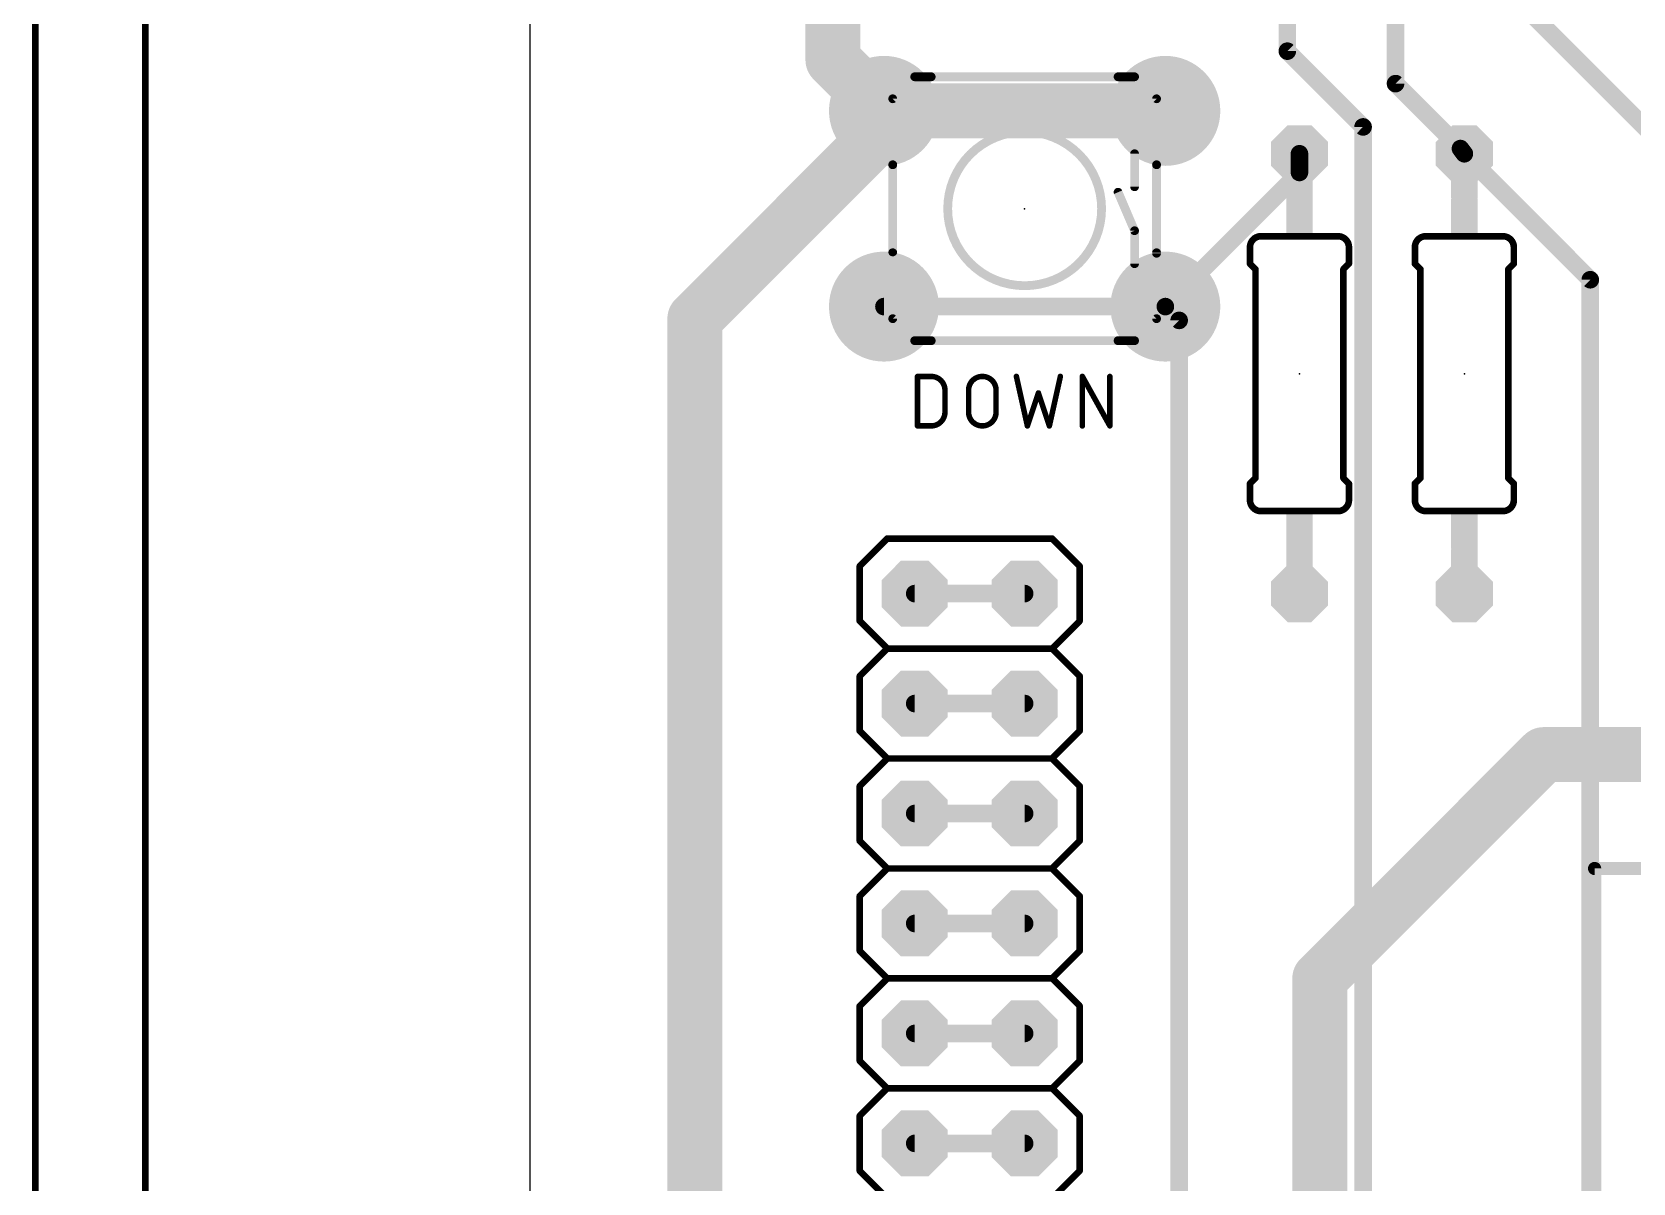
# Model space of a CAD drawing. Extents: x -12 to 133, y -27 to 98.
# Drawn here: x -11.51 to 25.49, y 32.11 to 58.69 of the extents above; entities that cross this region are included whole.
import ezdxf

# ---------------------------------------------------------------- set-up
doc = ezdxf.new("R2010")
doc.units = 0
for name, color, linetype in [('1', 12, 'CONTINUOUS'), ('16', 132, 'CONTINUOUS'), ('17', 110, 'CONTINUOUS'), ('20', 31, 'CONTINUOUS'), ('21', 253, 'CONTINUOUS'), ('22', 253, 'CONTINUOUS'), ('23', 53, 'CONTINUOUS'), ('24', 53, 'CONTINUOUS'), ('25', 253, 'CONTINUOUS'), ('51', 253, 'CONTINUOUS'), ('52', 253, 'CONTINUOUS')]:
    doc.layers.add(name, color=color, linetype=linetype)

# ---------------------------------------------------------------- blocks, each defined once
blk = doc.blocks.new('ROUNDP')
at = {"const_width": 0.5}
blk.add_lwpolyline([(0, -0.25, 1), (0, 0.25, 1), (0, -0.25)], format="xyb", dxfattribs=at)
blk = doc.blocks.new('RECT')
blk.add_solid([(-0.5, -0.5), (0.5, -0.5), (-0.5, 0.5), (0.5, 0.5)])
blk = doc.blocks.new('OCTAGONP')
at = {"const_width": 0.5}
blk.add_lwpolyline([(-0.25, -0.1036), (-0.25, 0.1036), (-0.1036, 0.25), (0.1036, 0.25), (0.25, 0.1036), (0.25, -0.1036), (0.1036, -0.25), (-0.1036, -0.25), (-0.25, -0.1036), (-0.25, 0.1036)], dxfattribs=at)

msp = doc.modelspace()

# ---------------------------------------------------------------- linework, layer by layer
at = {"layer": '1'}
for points, const_width in [([(-11.43, 83.82), (-11.43, -6.35)], 0.1524), ([(17.5, 58.25), (17.5, 81)], 0.4064), ([(21.75, 60.5), (41.5, 40.75)], 0.4064), ([(20, 59.75), (20, 57.5)], 0.4064), ([(19.25, 56.5), (17.5, 58.25)], 0.4064), ([(14.6812, 56.8706), (8.1788, 56.8706)], 1.27), ([(8.1788, 56.8706), (8.1788, 56.4388)], 1.27), ([(20, 57.5), (21.5, 56)], 0.4064), ([(8.1788, 56.4388), (3.81, 52.07)], 1.27), ([(19.25, 27.75), (19.25, 56.5)], 0.4064), ([(17.78, 55.4482), (17.78, 55.88)], 0.4064), ([(21.5, 56), (21.59, 55.88)], 0.4064), ([(21.59, 55.88), (24.5, 52.97)], 0.4064), ([(14.6812, 52.3494), (17.78, 55.4482)], 0.4064), ([(24.5, 52.97), (24.5, 16.75)], 0.4064), ([(3.81, 52.07), (3.81, 6.35)], 1.27), ([(14.6812, 52.3494), (8.1788, 52.3494)], 0.4064), ([(14.6812, 52.3494), (15, 52.0306)], 0.4064), ([(15, 52.0306), (15, 24.5)], 0.4064)]:
    msp.add_lwpolyline(points, dxfattribs=dict(at, const_width=const_width))
for points, const_width in [([(17.5718, 58.3218, 1), (17.4282, 58.1782)], 0.2032), ([(17.3984, 58.25, 1), (17.6016, 58.25)], 0.2032), ([(8.1788, 57.1881, 1), (8.1788, 56.5531)], 0.635), ([(8.4963, 56.8706, 1), (7.8613, 56.8706)], 0.635), ([(14.6812, 56.5531, 1), (14.6812, 57.1881)], 0.635), ([(19.8984, 57.5, 1), (20.1016, 57.5)], 0.2032), ([(20.0718, 57.5718, 1), (19.9282, 57.4282)], 0.2032), ([(8.4033, 56.2143, 1), (7.9543, 56.6633)], 0.635), ([(7.8613, 56.4388, 1), (8.4963, 56.4388)], 0.635), ([(19.3516, 56.5, 1), (19.1484, 56.5)], 0.2032), ([(19.1782, 56.4282, 1), (19.3218, 56.5718)], 0.2032), ([(17.8816, 55.88, 1), (17.6784, 55.88)], 0.2032), ([(21.5813, 56.061, 1), (21.4187, 55.939)], 0.2032), ([(21.4282, 55.9282, 1), (21.5718, 56.0718)], 0.2032), ([(21.6618, 55.9518, 1), (21.5182, 55.8082)], 0.2032), ([(21.5087, 55.819, 1), (21.6713, 55.941)], 0.2032), ([(17.6784, 55.4482, 1), (17.8816, 55.4482)], 0.2032), ([(17.8518, 55.3764, 1), (17.7082, 55.52)], 0.2032), ([(24.6016, 52.97, 1), (24.3984, 52.97)], 0.2032), ([(24.4282, 52.8982, 1), (24.5718, 53.0418)], 0.2032), ([(4.1275, 52.07, 1), (3.4925, 52.07)], 0.635), ([(3.5855, 52.2945, 1), (4.0345, 51.8455)], 0.635), ([(8.1788, 52.451, 1), (8.1788, 52.2478)], 0.2032), ([(14.753, 52.4212, 1), (14.6094, 52.2776)], 0.2032), ([(14.6812, 52.2478, 1), (14.6812, 52.451)], 0.2032), ([(14.6094, 52.4212, 1), (14.753, 52.2776)], 0.2032), ([(15.1016, 52.0306, 1), (14.8984, 52.0306)], 0.2032), ([(14.9282, 51.9588, 1), (15.0718, 52.1024)], 0.2032)]:
    msp.add_lwpolyline(points, format="xyb", dxfattribs=dict(at, const_width=const_width))
at = {"layer": '16'}
for points, const_width in [([(-8.89, -8.89), (-8.89, 95.25)], 0.1524), ([(7, 65), (7, 58.0494)], 1.27), ([(7, 58.0494), (8.1788, 56.8706)], 1.27), ([(8.89, 45.72), (11.43, 45.72)], 0.4064), ([(8.89, 43.18), (11.43, 43.18)], 0.4064), ([(18.25, 36.83), (23.42, 42)], 1.27), ([(23.42, 42), (56.25, 42)], 1.27), ([(8.89, 40.64), (11.43, 40.64)], 0.4064), ([(8.89, 38.1), (11.43, 38.1)], 0.4064), ([(18.25, 23.5), (18.25, 36.83)], 1.27), ([(8.89, 35.56), (11.43, 35.56)], 0.4064), ([(8.89, 33.02), (11.43, 33.02)], 0.4064)]:
    msp.add_lwpolyline(points, dxfattribs=dict(at, const_width=const_width))
for points, const_width in [([(7.2245, 58.2739, 1), (6.7755, 57.8249)], 0.635), ([(6.6825, 58.0494, 1), (7.3175, 58.0494)], 0.635), ([(7.9543, 56.6461, 1), (8.4033, 57.0951)], 0.635), ([(8.89, 45.8216, 1), (8.89, 45.6184)], 0.2032), ([(11.43, 45.6184, 1), (11.43, 45.8216)], 0.2032), ([(8.89, 43.2816, 1), (8.89, 43.0784)], 0.2032), ([(11.43, 43.0784, 1), (11.43, 43.2816)], 0.2032), ([(23.42, 42.3175, 1), (23.42, 41.6825)], 0.635), ([(23.6445, 41.7755, 1), (23.1955, 42.2245)], 0.635), ([(8.89, 40.7416, 1), (8.89, 40.5384)], 0.2032), ([(11.43, 40.5384, 1), (11.43, 40.7416)], 0.2032), ([(8.89, 38.2016, 1), (8.89, 37.9984)], 0.2032), ([(11.43, 37.9984, 1), (11.43, 38.2016)], 0.2032), ([(18.5675, 36.83, 1), (17.9325, 36.83)], 0.635), ([(18.0255, 37.0545, 1), (18.4745, 36.6055)], 0.635), ([(8.89, 35.6616, 1), (8.89, 35.4584)], 0.2032), ([(11.43, 35.4584, 1), (11.43, 35.6616)], 0.2032), ([(8.89, 33.1216, 1), (8.89, 32.9184)], 0.2032), ([(11.43, 32.9184, 1), (11.43, 33.1216)], 0.2032)]:
    msp.add_lwpolyline(points, format="xyb", dxfattribs=dict(at, const_width=const_width))
at = {"layer": '20'}
msp.add_line((0, 83.65), (0, 6.35), dxfattribs=at)
at = {"layer": '21'}
for points, const_width in [([(13.589, 57.658), (9.271, 57.658)], 0.2032), ([(8.382, 53.612), (8.382, 55.626)], 0.2032), ([(14.478, 53.582), (14.478, 55.626)], 0.2032), ([(16.891, 53.975), (18.669, 53.975)], 0.1524), ([(20.701, 53.975), (22.479, 53.975)], 0.1524), ([(16.637, 53.721), (16.637, 53.34)], 0.1524), ([(18.923, 53.721), (18.923, 53.34)], 0.1524), ([(20.447, 53.721), (20.447, 53.34)], 0.1524), ([(22.733, 53.721), (22.733, 53.34)], 0.1524), ([(16.764, 53.213), (16.637, 53.34)], 0.1524), ([(16.764, 48.387), (16.764, 53.213)], 0.1524), ([(18.796, 53.213), (18.923, 53.34)], 0.1524), ([(18.796, 48.387), (18.796, 53.213)], 0.1524), ([(20.574, 53.213), (20.447, 53.34)], 0.1524), ([(20.574, 48.387), (20.574, 53.213)], 0.1524), ([(22.606, 53.213), (22.733, 53.34)], 0.1524), ([(22.606, 48.387), (22.606, 53.213)], 0.1524), ([(9.271, 51.562), (13.589, 51.562)], 0.2032), ([(16.764, 48.387), (16.637, 48.26)], 0.1524), ([(18.796, 48.387), (18.923, 48.26)], 0.1524), ([(20.574, 48.387), (20.447, 48.26)], 0.1524), ([(22.606, 48.387), (22.733, 48.26)], 0.1524), ([(16.637, 47.879), (16.637, 48.26)], 0.1524), ([(18.923, 47.879), (18.923, 48.26)], 0.1524), ([(20.447, 47.879), (20.447, 48.26)], 0.1524), ([(22.733, 47.879), (22.733, 48.26)], 0.1524), ([(16.891, 47.625), (18.669, 47.625)], 0.1524), ([(20.701, 47.625), (22.479, 47.625)], 0.1524)]:
    msp.add_lwpolyline(points, dxfattribs=dict(at, const_width=const_width))
for points, const_width in [([(9.271, 57.7088, 1), (9.271, 57.6072)], 0.1016), ([(13.589, 57.6072, 1), (13.589, 57.7088)], 0.1016), ([(11.43, 52.832, 1), (11.43, 56.388, 1), (11.43, 52.832)], 0.2032), ([(8.4328, 55.626, 1), (8.3312, 55.626)], 0.1016), ([(14.5288, 55.626, 1), (14.4272, 55.626)], 0.1016), ([(16.891, 53.975, 0.4142), (16.637, 53.721)], 0.1524), ([(16.891, 54.0131, 1), (16.891, 53.9369)], 0.0762), ([(16.891, 53.9369, 1), (16.891, 54.0131)], 0.0762), ([(18.923, 53.721, 0.4142), (18.669, 53.975)], 0.1524), ([(18.669, 54.0131, 1), (18.669, 53.9369)], 0.0762), ([(18.669, 53.9369, 1), (18.669, 54.0131)], 0.0762), ([(20.701, 53.975, 0.4142), (20.447, 53.721)], 0.1524), ([(20.701, 54.0131, 1), (20.701, 53.9369)], 0.0762), ([(20.701, 53.9369, 1), (20.701, 54.0131)], 0.0762), ([(22.733, 53.721, 0.4142), (22.479, 53.975)], 0.1524), ([(22.479, 54.0131, 1), (22.479, 53.9369)], 0.0762), ([(22.479, 53.9369, 1), (22.479, 54.0131)], 0.0762), ([(8.3312, 53.612, 1), (8.4328, 53.612)], 0.1016), ([(16.6751, 53.721, 1), (16.5989, 53.721)], 0.0762), ([(16.5989, 53.721, 1), (16.6751, 53.721)], 0.0762), ([(18.9611, 53.721, 1), (18.8849, 53.721)], 0.0762), ([(18.8849, 53.721, 1), (18.9611, 53.721)], 0.0762), ([(20.4851, 53.721, 1), (20.4089, 53.721)], 0.0762), ([(20.4089, 53.721, 1), (20.4851, 53.721)], 0.0762), ([(22.7711, 53.721, 1), (22.6949, 53.721)], 0.0762), ([(22.6949, 53.721, 1), (22.7711, 53.721)], 0.0762), ([(14.4272, 53.582, 1), (14.5288, 53.582)], 0.1016), ([(16.5989, 53.34, 1), (16.6751, 53.34)], 0.0762), ([(16.6639, 53.3669, 1), (16.6101, 53.3131)], 0.0762), ([(16.8021, 53.213, 1), (16.7259, 53.213)], 0.0762), ([(16.7371, 53.1861, 1), (16.7909, 53.2399)], 0.0762), ([(18.8341, 53.213, 1), (18.7579, 53.213)], 0.0762), ([(18.7691, 53.2399, 1), (18.8229, 53.1861)], 0.0762), ([(18.8849, 53.34, 1), (18.9611, 53.34)], 0.0762), ([(18.9499, 53.3131, 1), (18.8961, 53.3669)], 0.0762), ([(20.4089, 53.34, 1), (20.4851, 53.34)], 0.0762), ([(20.4739, 53.3669, 1), (20.4201, 53.3131)], 0.0762), ([(20.6121, 53.213, 1), (20.5359, 53.213)], 0.0762), ([(20.5471, 53.1861, 1), (20.6009, 53.2399)], 0.0762), ([(22.6441, 53.213, 1), (22.5679, 53.213)], 0.0762), ([(22.5791, 53.2399, 1), (22.6329, 53.1861)], 0.0762), ([(22.6949, 53.34, 1), (22.7711, 53.34)], 0.0762), ([(22.7599, 53.3131, 1), (22.7061, 53.3669)], 0.0762), ([(9.271, 51.6128, 1), (9.271, 51.5112)], 0.1016), ([(13.589, 51.5112, 1), (13.589, 51.6128)], 0.1016), ([(16.7909, 48.3601, 1), (16.7371, 48.4139)], 0.0762), ([(18.8229, 48.4139, 1), (18.7691, 48.3601)], 0.0762), ([(20.6009, 48.3601, 1), (20.5471, 48.4139)], 0.0762), ([(22.6329, 48.4139, 1), (22.5791, 48.3601)], 0.0762), ([(16.6751, 48.26, 1), (16.5989, 48.26)], 0.0762), ([(16.6101, 48.2869, 1), (16.6639, 48.2331)], 0.0762), ([(16.7259, 48.387, 1), (16.8021, 48.387)], 0.0762), ([(18.7579, 48.387, 1), (18.8341, 48.387)], 0.0762), ([(18.9611, 48.26, 1), (18.8849, 48.26)], 0.0762), ([(18.8961, 48.2331, 1), (18.9499, 48.2869)], 0.0762), ([(20.4851, 48.26, 1), (20.4089, 48.26)], 0.0762), ([(20.4201, 48.2869, 1), (20.4739, 48.2331)], 0.0762), ([(20.5359, 48.387, 1), (20.6121, 48.387)], 0.0762), ([(22.5679, 48.387, 1), (22.6441, 48.387)], 0.0762), ([(22.7711, 48.26, 1), (22.6949, 48.26)], 0.0762), ([(22.7061, 48.2331, 1), (22.7599, 48.2869)], 0.0762), ([(16.637, 47.879, 0.4142), (16.891, 47.625)], 0.1524), ([(16.6751, 47.879, 1), (16.5989, 47.879)], 0.0762), ([(16.5989, 47.879, 1), (16.6751, 47.879)], 0.0762), ([(18.669, 47.625, 0.4142), (18.923, 47.879)], 0.1524), ([(18.9611, 47.879, 1), (18.8849, 47.879)], 0.0762), ([(18.8849, 47.879, 1), (18.9611, 47.879)], 0.0762), ([(20.447, 47.879, 0.4142), (20.701, 47.625)], 0.1524), ([(20.4851, 47.879, 1), (20.4089, 47.879)], 0.0762), ([(20.4089, 47.879, 1), (20.4851, 47.879)], 0.0762), ([(22.479, 47.625, 0.4142), (22.733, 47.879)], 0.1524), ([(22.7711, 47.879, 1), (22.6949, 47.879)], 0.0762), ([(22.6949, 47.879, 1), (22.7711, 47.879)], 0.0762), ([(16.891, 47.6631, 1), (16.891, 47.5869)], 0.0762), ([(16.891, 47.5869, 1), (16.891, 47.6631)], 0.0762), ([(18.669, 47.6631, 1), (18.669, 47.5869)], 0.0762), ([(18.669, 47.5869, 1), (18.669, 47.6631)], 0.0762), ([(20.701, 47.6631, 1), (20.701, 47.5869)], 0.0762), ([(20.701, 47.5869, 1), (20.701, 47.6631)], 0.0762), ([(22.479, 47.6631, 1), (22.479, 47.5869)], 0.0762), ([(22.479, 47.5869, 1), (22.479, 47.6631)], 0.0762)]:
    msp.add_lwpolyline(points, format="xyb", dxfattribs=dict(at, const_width=const_width))
at = {"layer": '22', "const_width": 0.1524}
for points in [[(8.255, 46.99), (7.62, 46.355)], [(12.065, 46.99), (8.255, 46.99)], [(12.7, 46.355), (12.065, 46.99)], [(7.62, 45.085), (7.62, 46.355)], [(12.7, 45.085), (12.7, 46.355)], [(8.255, 44.45), (7.62, 45.085)], [(12.065, 44.45), (12.7, 45.085)], [(8.255, 44.45), (7.62, 43.815)], [(12.065, 44.45), (8.255, 44.45)], [(12.7, 43.815), (12.065, 44.45)], [(7.62, 42.545), (7.62, 43.815)], [(12.7, 42.545), (12.7, 43.815)], [(8.255, 41.91), (7.62, 42.545)], [(12.065, 41.91), (12.7, 42.545)], [(8.255, 41.91), (7.62, 41.275)], [(12.065, 41.91), (8.255, 41.91)], [(12.7, 41.275), (12.065, 41.91)], [(7.62, 40.005), (7.62, 41.275)], [(12.7, 40.005), (12.7, 41.275)], [(8.255, 39.37), (7.62, 40.005)], [(12.065, 39.37), (12.7, 40.005)], [(8.255, 39.37), (7.62, 38.735)], [(12.065, 39.37), (8.255, 39.37)], [(12.7, 38.735), (12.065, 39.37)], [(7.62, 37.465), (7.62, 38.735)], [(12.7, 37.465), (12.7, 38.735)], [(8.255, 36.83), (7.62, 37.465)], [(12.065, 36.83), (12.7, 37.465)], [(7.62, 36.195), (8.255, 36.83)], [(12.065, 36.83), (8.255, 36.83)], [(12.7, 36.195), (12.065, 36.83)], [(7.62, 34.925), (7.62, 36.195)], [(12.7, 34.925), (12.7, 36.195)], [(8.255, 34.29), (7.62, 34.925)], [(12.065, 34.29), (12.7, 34.925)], [(7.62, 33.655), (8.255, 34.29)], [(12.065, 34.29), (8.255, 34.29)], [(12.7, 33.655), (12.065, 34.29)], [(7.62, 32.385), (7.62, 33.655)], [(12.7, 32.385), (12.7, 33.655)], [(8.255, 31.75), (7.62, 32.385)], [(12.065, 31.75), (12.7, 32.385)]]:
    msp.add_lwpolyline(points, dxfattribs=at)
at = {"layer": '22', "const_width": 0.0762}
for points in [[(8.255, 47.0281, 1), (8.255, 46.9519)], [(8.2819, 46.9631, 1), (8.2281, 47.0169)], [(12.0919, 47.0169, 1), (12.0381, 46.9631)], [(12.065, 46.9519, 1), (12.065, 47.0281)], [(7.6581, 46.355, 1), (7.5819, 46.355)], [(7.5931, 46.3819, 1), (7.6469, 46.3281)], [(12.7381, 46.355, 1), (12.6619, 46.355)], [(12.6731, 46.3281, 1), (12.7269, 46.3819)], [(7.6469, 45.1119, 1), (7.5931, 45.0581)], [(12.7269, 45.0581, 1), (12.6731, 45.1119)], [(7.5819, 45.085, 1), (7.6581, 45.085)], [(12.6619, 45.085, 1), (12.7381, 45.085)], [(8.255, 44.4881, 1), (8.255, 44.4119)], [(8.2819, 44.4231, 1), (8.2281, 44.4769)], [(8.2281, 44.4231, 1), (8.2819, 44.4769)], [(12.0919, 44.4769, 1), (12.0381, 44.4231)], [(12.0381, 44.4769, 1), (12.0919, 44.4231)], [(12.065, 44.4119, 1), (12.065, 44.4881)], [(7.6581, 43.815, 1), (7.5819, 43.815)], [(7.5931, 43.8419, 1), (7.6469, 43.7881)], [(12.7381, 43.815, 1), (12.6619, 43.815)], [(12.6731, 43.7881, 1), (12.7269, 43.8419)], [(7.5819, 42.545, 1), (7.6581, 42.545)], [(7.6469, 42.5719, 1), (7.5931, 42.5181)], [(12.6619, 42.545, 1), (12.7381, 42.545)], [(12.7269, 42.5181, 1), (12.6731, 42.5719)], [(8.255, 41.9481, 1), (8.255, 41.8719)], [(8.2819, 41.8831, 1), (8.2281, 41.9369)], [(8.2281, 41.8831, 1), (8.2819, 41.9369)], [(12.0919, 41.9369, 1), (12.0381, 41.8831)], [(12.0381, 41.9369, 1), (12.0919, 41.8831)], [(12.065, 41.8719, 1), (12.065, 41.9481)], [(7.6581, 41.275, 1), (7.5819, 41.275)], [(7.5931, 41.3019, 1), (7.6469, 41.2481)], [(12.7381, 41.275, 1), (12.6619, 41.275)], [(12.6731, 41.2481, 1), (12.7269, 41.3019)], [(7.5819, 40.005, 1), (7.6581, 40.005)], [(7.6469, 40.0319, 1), (7.5931, 39.9781)], [(12.6619, 40.005, 1), (12.7381, 40.005)], [(12.7269, 39.9781, 1), (12.6731, 40.0319)], [(8.255, 39.4081, 1), (8.255, 39.3319)], [(8.2819, 39.3431, 1), (8.2281, 39.3969)], [(8.2281, 39.3431, 1), (8.2819, 39.3969)], [(12.0919, 39.3969, 1), (12.0381, 39.3431)], [(12.0381, 39.3969, 1), (12.0919, 39.3431)], [(12.065, 39.3319, 1), (12.065, 39.4081)], [(7.6581, 38.735, 1), (7.5819, 38.735)], [(7.5931, 38.7619, 1), (7.6469, 38.7081)], [(12.7381, 38.735, 1), (12.6619, 38.735)], [(12.6731, 38.7081, 1), (12.7269, 38.7619)], [(7.5819, 37.465, 1), (7.6581, 37.465)], [(7.6469, 37.4919, 1), (7.5931, 37.4381)], [(12.6619, 37.465, 1), (12.7381, 37.465)], [(12.7269, 37.4381, 1), (12.6731, 37.4919)], [(8.255, 36.8681, 1), (8.255, 36.7919)], [(8.2819, 36.8031, 1), (8.2281, 36.8569)], [(8.2281, 36.8031, 1), (8.2819, 36.8569)], [(12.0919, 36.8569, 1), (12.0381, 36.8031)], [(12.0381, 36.8569, 1), (12.0919, 36.8031)], [(12.065, 36.7919, 1), (12.065, 36.8681)], [(7.6581, 36.195, 1), (7.5819, 36.195)], [(7.5931, 36.2219, 1), (7.6469, 36.1681)], [(12.7381, 36.195, 1), (12.6619, 36.195)], [(12.6731, 36.1681, 1), (12.7269, 36.2219)], [(7.5819, 34.925, 1), (7.6581, 34.925)], [(7.6469, 34.9519, 1), (7.5931, 34.8981)], [(12.6619, 34.925, 1), (12.7381, 34.925)], [(12.7269, 34.8981, 1), (12.6731, 34.9519)], [(8.255, 34.3281, 1), (8.255, 34.2519)], [(8.2819, 34.2631, 1), (8.2281, 34.3169)], [(8.2281, 34.2631, 1), (8.2819, 34.3169)], [(12.0919, 34.3169, 1), (12.0381, 34.2631)], [(12.0381, 34.3169, 1), (12.0919, 34.2631)], [(12.065, 34.2519, 1), (12.065, 34.3281)], [(7.6581, 33.655, 1), (7.5819, 33.655)], [(7.5931, 33.6819, 1), (7.6469, 33.6281)], [(12.7381, 33.655, 1), (12.6619, 33.655)], [(12.6731, 33.6281, 1), (12.7269, 33.6819)], [(7.5819, 32.385, 1), (7.6581, 32.385)], [(7.6469, 32.4119, 1), (7.5931, 32.3581)], [(12.6619, 32.385, 1), (12.7381, 32.385)], [(12.7269, 32.3581, 1), (12.6731, 32.4119)]]:
    msp.add_lwpolyline(points, format="xyb", dxfattribs=at)
at = {"layer": '23'}
for p in [(11.43, 54.61), (17.78, 50.8), (21.59, 50.8)]:
    msp.add_point(p, dxfattribs=at)
at = {"layer": '24'}
msp.add_point((10.16, 34.29), dxfattribs=at)
at = {"layer": '25'}
for points, const_width in [([(8.9535, 50.7683, 1), (8.9535, 50.7047)], 0.0635), ([(8.9853, 50.7365, 1), (8.9217, 50.7365)], 0.0635), ([(9.271, 50.7683, 1), (9.271, 50.7047)], 0.0635), ([(9.5885, 50.419, 0.4142), (9.271, 50.7365)], 0.127), ([(9.271, 50.7047, 1), (9.271, 50.7683)], 0.0635), ([(10.7696, 50.419, 1), (10.1346, 50.419)], 0.127), ([(11.2705, 50.7434, 1), (11.2085, 50.7296)], 0.0635), ([(12.2865, 50.7296, 1), (12.2245, 50.7434)], 0.0635), ([(12.7953, 50.7365, 1), (12.7317, 50.7365)], 0.0635), ([(12.7913, 50.7519, 1), (12.7357, 50.7211)], 0.0635), ([(13.4303, 50.7365, 1), (13.3667, 50.7365)], 0.0635), ([(9.6203, 50.419, 1), (9.5567, 50.419)], 0.0635), ([(9.5567, 50.419, 1), (9.6203, 50.419)], 0.0635), ([(10.1664, 50.419, 1), (10.1029, 50.419)], 0.0635), ([(10.1029, 50.419, 1), (10.1664, 50.419)], 0.0635), ([(10.8014, 50.419, 1), (10.7378, 50.419)], 0.0635), ([(10.7378, 50.419, 1), (10.8014, 50.419)], 0.0635), ([(11.7776, 50.3655, 1), (11.7174, 50.3455)], 0.0635), ([(11.7776, 50.3455, 1), (11.7174, 50.3655)], 0.0635), ([(9.271, 49.5935, 0.4142), (9.5885, 49.911)], 0.127), ([(9.6203, 49.911, 1), (9.5567, 49.911)], 0.0635), ([(9.5567, 49.911, 1), (9.6203, 49.911)], 0.0635), ([(10.1346, 49.911, 1), (10.7696, 49.911)], 0.127), ([(10.1664, 49.911, 1), (10.1029, 49.911)], 0.0635), ([(10.1029, 49.911, 1), (10.1664, 49.911)], 0.0635), ([(10.8014, 49.911, 1), (10.7378, 49.911)], 0.0635), ([(10.7378, 49.911, 1), (10.8014, 49.911)], 0.0635), ([(8.9217, 49.5935, 1), (8.9853, 49.5935)], 0.0635), ([(8.9535, 49.6253, 1), (8.9535, 49.5618)], 0.0635), ([(9.271, 49.6253, 1), (9.271, 49.5618)], 0.0635), ([(9.271, 49.5618, 1), (9.271, 49.6253)], 0.0635), ([(11.4634, 49.6035, 1), (11.5236, 49.5835)], 0.0635), ([(11.4625, 49.5866, 1), (11.5245, 49.6004)], 0.0635), ([(11.9705, 49.6004, 1), (12.0325, 49.5866)], 0.0635), ([(11.9714, 49.5835, 1), (12.0316, 49.6035)], 0.0635), ([(12.7317, 49.5935, 1), (12.7953, 49.5935)], 0.0635), ([(13.3667, 49.5935, 1), (13.4303, 49.5935)], 0.0635), ([(13.3707, 49.5781, 1), (13.4263, 49.6089)], 0.0635), ([(24.6, 39.4462, 1), (24.6, 39.2938)], 0.1524), ([(24.6762, 39.37, 1), (24.5238, 39.37)], 0.1524)]:
    msp.add_lwpolyline(points, format="xyb", dxfattribs=dict(at, const_width=const_width))
for points, const_width in [([(8.9535, 49.5935), (8.9535, 50.7365)], 0.127), ([(8.9535, 50.7365), (9.271, 50.7365)], 0.127), ([(11.2395, 50.7365), (11.4935, 49.5935)], 0.127), ([(12.0015, 49.5935), (12.2555, 50.7365)], 0.127), ([(12.7635, 49.5935), (12.7635, 50.7365)], 0.127), ([(12.7635, 50.7365), (13.3985, 49.5935)], 0.127), ([(13.3985, 49.5935), (13.3985, 50.7365)], 0.127), ([(9.5885, 50.419), (9.5885, 49.911)], 0.127), ([(10.1346, 49.911), (10.1346, 50.419)], 0.127), ([(10.7696, 50.419), (10.7696, 49.911)], 0.127), ([(11.4935, 49.5935), (11.7475, 50.3555)], 0.127), ([(11.7475, 50.3555), (12.0015, 49.5935)], 0.127), ([(9.271, 49.5935), (8.9535, 49.5935)], 0.127), ([(75.4, 39.37), (24.6, 39.37)], 0.3048), ([(24.6, 39.37), (24.6, -26.67)], 0.3048)]:
    msp.add_lwpolyline(points, dxfattribs=dict(at, const_width=const_width))
at = {"layer": '51'}
for points, const_width in [([(8.89, 57.658), (8.382, 57.15)], 0.2032), ([(8.89, 57.658), (9.271, 57.658)], 0.2032), ([(13.97, 57.658), (13.589, 57.658)], 0.2032), ([(13.97, 57.658), (14.478, 57.15)], 0.2032), ([(8.382, 57.15), (8.382, 55.626)], 0.2032), ([(14.478, 57.15), (14.478, 55.626)], 0.2032), ([(13.97, 55.118), (13.97, 55.88)], 0.2032), ([(17.78, 55.88), (17.78, 54.864)], 0.6096), ([(21.59, 55.88), (21.59, 54.864)], 0.6096), ([(13.97, 54.102), (13.589, 54.991)], 0.2032), ([(13.97, 53.34), (13.97, 54.102)], 0.2032), ([(8.382, 53.594), (8.382, 52.07)], 0.2032), ([(14.478, 52.07), (14.478, 53.594)], 0.2032), ([(8.382, 52.07), (8.89, 51.562)], 0.2032), ([(13.97, 51.562), (14.478, 52.07)], 0.2032), ([(8.89, 51.562), (9.271, 51.562)], 0.2032), ([(13.97, 51.562), (13.589, 51.562)], 0.2032), ([(17.78, 45.72), (17.78, 46.736)], 0.6096), ([(21.59, 45.72), (21.59, 46.736)], 0.6096)]:
    msp.add_lwpolyline(points, dxfattribs=dict(at, const_width=const_width))
for points, const_width in [([(8.89, 57.7088, 1), (8.89, 57.6072)], 0.1016), ([(8.9259, 57.6221, 1), (8.8541, 57.6939)], 0.1016), ([(9.271, 57.6072, 1), (9.271, 57.7088)], 0.1016), ([(13.589, 57.7088, 1), (13.589, 57.6072)], 0.1016), ([(14.0059, 57.6939, 1), (13.9341, 57.6221)], 0.1016), ([(13.97, 57.6072, 1), (13.97, 57.7088)], 0.1016), ([(8.4328, 57.15, 1), (8.3312, 57.15)], 0.1016), ([(8.3461, 57.1859, 1), (8.4179, 57.1141)], 0.1016), ([(14.5288, 57.15, 1), (14.4272, 57.15)], 0.1016), ([(14.4421, 57.1141, 1), (14.5139, 57.1859)], 0.1016), ([(14.0208, 55.88, 1), (13.9192, 55.88)], 0.1016), ([(17.9324, 55.88, 1), (17.6276, 55.88)], 0.3048), ([(21.7424, 55.88, 1), (21.4376, 55.88)], 0.3048), ([(8.3312, 55.626, 1), (8.4328, 55.626)], 0.1016), ([(14.4272, 55.626, 1), (14.5288, 55.626)], 0.1016), ([(13.9192, 55.118, 1), (14.0208, 55.118)], 0.1016), ([(13.6357, 55.011, 1), (13.5423, 54.971)], 0.1016), ([(17.6276, 54.864, 1), (17.9324, 54.864)], 0.3048), ([(21.4376, 54.864, 1), (21.7424, 54.864)], 0.3048), ([(14.0208, 54.102, 1), (13.9192, 54.102)], 0.1016), ([(13.9233, 54.082, 1), (14.0167, 54.122)], 0.1016), ([(8.4328, 53.594, 1), (8.3312, 53.594)], 0.1016), ([(14.5288, 53.594, 1), (14.4272, 53.594)], 0.1016), ([(13.9192, 53.34, 1), (14.0208, 53.34)], 0.1016), ([(8.4179, 52.1059, 1), (8.3461, 52.0341)], 0.1016), ([(14.5139, 52.0341, 1), (14.4421, 52.1059)], 0.1016), ([(8.3312, 52.07, 1), (8.4328, 52.07)], 0.1016), ([(14.4272, 52.07, 1), (14.5288, 52.07)], 0.1016), ([(8.89, 51.6128, 1), (8.89, 51.5112)], 0.1016), ([(8.8541, 51.5261, 1), (8.9259, 51.5979)], 0.1016), ([(9.271, 51.5112, 1), (9.271, 51.6128)], 0.1016), ([(13.589, 51.6128, 1), (13.589, 51.5112)], 0.1016), ([(13.9341, 51.5979, 1), (14.0059, 51.5261)], 0.1016), ([(13.97, 51.5112, 1), (13.97, 51.6128)], 0.1016), ([(17.9324, 46.736, 1), (17.6276, 46.736)], 0.3048), ([(21.7424, 46.736, 1), (21.4376, 46.736)], 0.3048), ([(17.6276, 45.72, 1), (17.9324, 45.72)], 0.3048), ([(21.4376, 45.72, 1), (21.7424, 45.72)], 0.3048)]:
    msp.add_lwpolyline(points, format="xyb", dxfattribs=dict(at, const_width=const_width))

# ---------------------------------------------------------------- block references
at = {"layer": '17'}
for name, p, xscale, yscale, rotation in [('ROUNDP', (8.1788, 56.8706), 2.54, 2.54, 180), ('ROUNDP', (8.1788, 56.8706), 2.54, 2.54, 180), ('ROUNDP', (14.6812, 56.8706), 2.54, 2.54, 180), ('ROUNDP', (14.6812, 56.8706), 2.54, 2.54, 180), ('OCTAGONP', (17.78, 55.88), 1.3208, 1.3208, 270), ('OCTAGONP', (17.78, 55.88), 1.3208, 1.3208, 270), ('OCTAGONP', (21.59, 55.88), 1.3208, 1.3208, 270), ('OCTAGONP', (21.59, 55.88), 1.3208, 1.3208, 270), ('ROUNDP', (8.1788, 52.3494), 2.54, 2.54, 180), ('ROUNDP', (8.1788, 52.3494), 2.54, 2.54, 180), ('ROUNDP', (14.6812, 52.3494), 2.54, 2.54, 180), ('ROUNDP', (14.6812, 52.3494), 2.54, 2.54, 180), ('OCTAGONP', (8.89, 45.72), 1.524, 1.524, 90), ('OCTAGONP', (8.89, 45.72), 1.524, 1.524, 90), ('OCTAGONP', (11.43, 45.72), 1.524, 1.524, 90), ('OCTAGONP', (11.43, 45.72), 1.524, 1.524, 90), ('OCTAGONP', (17.78, 45.72), 1.3208, 1.3208, 270), ('OCTAGONP', (17.78, 45.72), 1.3208, 1.3208, 270), ('OCTAGONP', (21.59, 45.72), 1.3208, 1.3208, 270), ('OCTAGONP', (21.59, 45.72), 1.3208, 1.3208, 270), ('OCTAGONP', (8.89, 43.18), 1.524, 1.524, 90), ('OCTAGONP', (8.89, 43.18), 1.524, 1.524, 90), ('OCTAGONP', (11.43, 43.18), 1.524, 1.524, 90), ('OCTAGONP', (11.43, 43.18), 1.524, 1.524, 90), ('OCTAGONP', (8.89, 40.64), 1.524, 1.524, 90), ('OCTAGONP', (8.89, 40.64), 1.524, 1.524, 90), ('OCTAGONP', (11.43, 40.64), 1.524, 1.524, 90), ('OCTAGONP', (11.43, 40.64), 1.524, 1.524, 90), ('OCTAGONP', (8.89, 38.1), 1.524, 1.524, 90), ('OCTAGONP', (8.89, 38.1), 1.524, 1.524, 90), ('OCTAGONP', (11.43, 38.1), 1.524, 1.524, 90), ('OCTAGONP', (11.43, 38.1), 1.524, 1.524, 90), ('OCTAGONP', (8.89, 35.56), 1.524, 1.524, 90), ('OCTAGONP', (8.89, 35.56), 1.524, 1.524, 90), ('OCTAGONP', (11.43, 35.56), 1.524, 1.524, 90), ('OCTAGONP', (11.43, 35.56), 1.524, 1.524, 90), ('OCTAGONP', (8.89, 33.02), 1.524, 1.524, 90), ('OCTAGONP', (8.89, 33.02), 1.524, 1.524, 90), ('OCTAGONP', (11.43, 33.02), 1.524, 1.524, 90), ('OCTAGONP', (11.43, 33.02), 1.524, 1.524, 90)]:
    msp.add_blockref(name, p, dxfattribs=dict(at, xscale=xscale, yscale=yscale, rotation=rotation))
at = {"layer": '21', "xscale": 0.8636, "yscale": 0.6096, "rotation": 270}
for p in [(17.78, 54.4068), (21.59, 54.4068), (17.78, 47.1932), (21.59, 47.1932)]:
    msp.add_blockref('RECT', p, dxfattribs=at)
at = {"layer": '52', "xscale": 0.508, "yscale": 0.508, "rotation": 90}
for p in [(8.89, 45.72), (11.43, 45.72), (8.89, 43.18), (11.43, 43.18), (8.89, 40.64), (11.43, 40.64), (8.89, 38.1), (11.43, 38.1), (8.89, 35.56), (11.43, 35.56), (8.89, 33.02), (11.43, 33.02)]:
    msp.add_blockref('RECT', p, dxfattribs=at)

doc.saveas('drawing.dxf')
